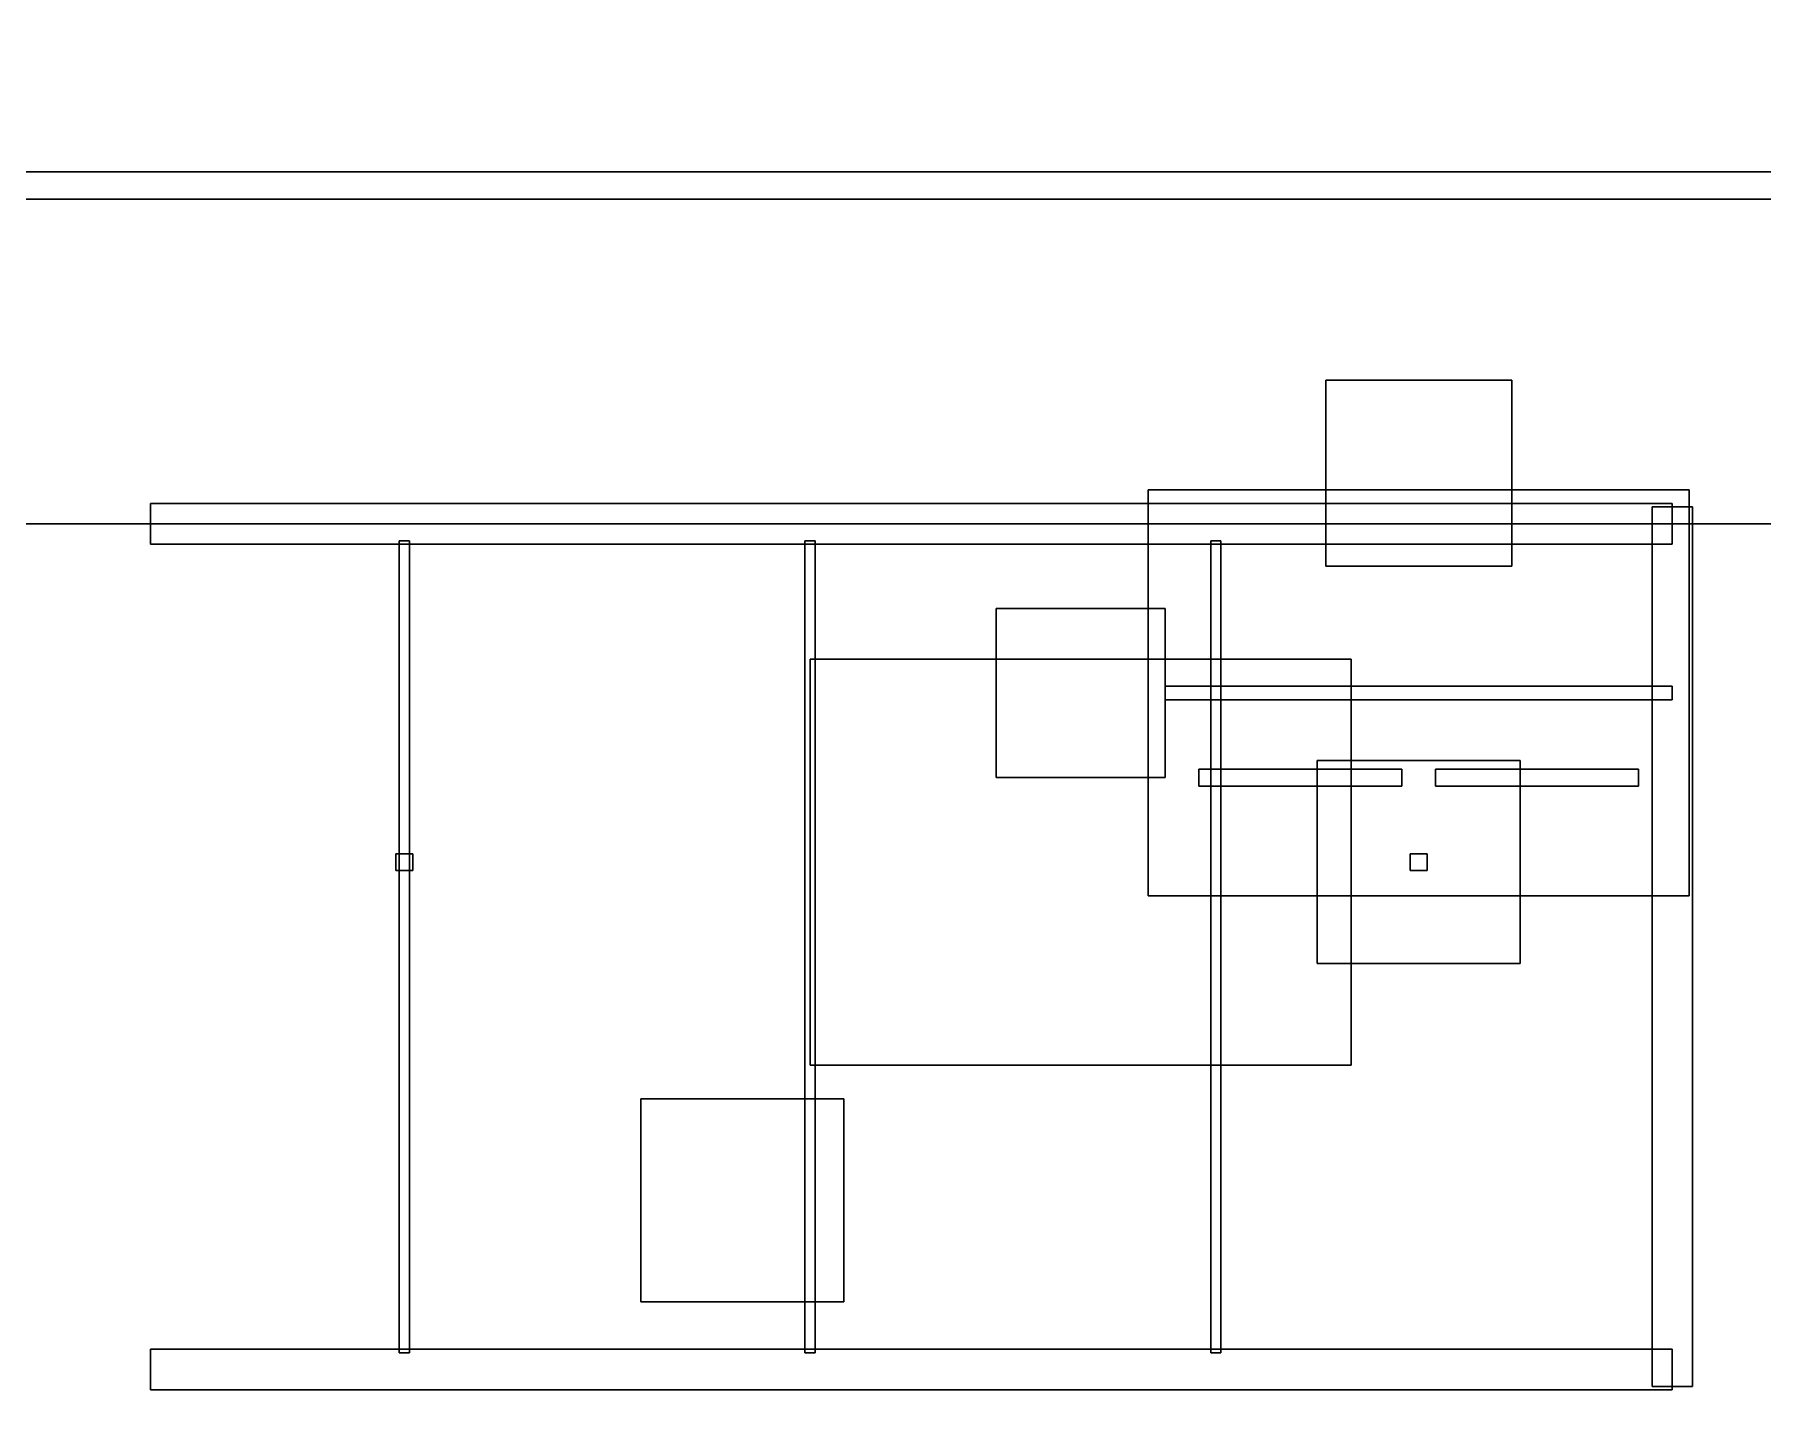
# Model space of a CAD drawing. Extents: x -17000 to 17000, y -13300 to 12090.
# Drawn here: x 1907 to 7016, y -8635 to -4554 of the extents above; entities that cross this region are included whole.
import ezdxf

# ---------------------------------------------------------------- set-up
doc = ezdxf.new("R2010")
doc.units = 0
for name, color, linetype in [('A-FURN', 30, 'CONTINUOUS'), ('A-WALL', 7, 'CONTINUOUS'), ('E-LITE', 2, 'CONTINUOUS'), ('F-SPRN', 1, 'CONTINUOUS'), ('M-DIFF', 7, 'CONTINUOUS'), ('S-SLAB', 8, 'CONTINUOUS')]:
    doc.layers.add(name, color=color, linetype=linetype)

msp = doc.modelspace()

# ---------------------------------------------------------------- linework, layer by layer
at = {"layer": 'A-FURN'}
for points in [[(5725, -6125, 12310), (6275, -6125, 12310), (6275, -5575, 12310), (5725, -5575, 12310)], [(6275, -6125, 11390), (5725, -6125, 11390), (5725, -5575, 11390), (6275, -5575, 11390)], [(5725, -5575, 11390), (5725, -5575, 12310), (6275, -5575, 12310), (6275, -5575, 11390)], [(5725, -6125, 11390), (5725, -6125, 12310), (5725, -5575, 12310), (5725, -5575, 11390)], [(5725, -6125, 16110), (6275, -6125, 16110), (6275, -5575, 16110), (5725, -5575, 16110)], [(6275, -6125, 15190), (5725, -6125, 15190), (5725, -5575, 15190), (6275, -5575, 15190)], [(5725, -5575, 15190), (5725, -5575, 16110), (6275, -5575, 16110), (6275, -5575, 15190)], [(5725, -6125, 15190), (5725, -6125, 16110), (5725, -5575, 16110), (5725, -5575, 15190)], [(6275, -6125, 11390), (6275, -5575, 11390), (6275, -5575, 12310), (6275, -6125, 12310)], [(6275, -6125, 15190), (6275, -5575, 15190), (6275, -5575, 16110), (6275, -6125, 16110)], [(5200, -7100, 12150), (6800, -7100, 12150), (6800, -5900, 12150), (5200, -5900, 12150)], [(6800, -7100, 11400), (5200, -7100, 11400), (5200, -5900, 11400), (6800, -5900, 11400)], [(5200, -5900, 11400), (5200, -5900, 12150), (6800, -5900, 12150), (6800, -5900, 11400)], [(5200, -7100, 11400), (5200, -7100, 12150), (5200, -5900, 12150), (5200, -5900, 11400)], [(5200, -7100, 15950), (6800, -7100, 15950), (6800, -5900, 15950), (5200, -5900, 15950)], [(6800, -7100, 15200), (5200, -7100, 15200), (5200, -5900, 15200), (6800, -5900, 15200)], [(5200, -5900, 15200), (5200, -5900, 15950), (6800, -5900, 15950), (6800, -5900, 15200)], [(5200, -7100, 15200), (5200, -7100, 15950), (5200, -5900, 15950), (5200, -5900, 15200)], [(6800, -7100, 11400), (6800, -5900, 11400), (6800, -5900, 12150), (6800, -7100, 12150)], [(6800, -7100, 15200), (6800, -5900, 15200), (6800, -5900, 15950), (6800, -7100, 15950)], [(5725, -6125, 11390), (6275, -6125, 11390), (6275, -6125, 12310), (5725, -6125, 12310)], [(5725, -6125, 15190), (6275, -6125, 15190), (6275, -6125, 16110), (5725, -6125, 16110)], [(4750, -6750, 4700), (5250, -6750, 4700), (5250, -6250, 4700), (4750, -6250, 4700)], [(5250, -6750, 3800), (4750, -6750, 3800), (4750, -6250, 3800), (5250, -6250, 3800)], [(4750, -6250, 3800), (4750, -6250, 4700), (5250, -6250, 4700), (5250, -6250, 3800)], [(4750, -6750, 3800), (4750, -6750, 4700), (4750, -6250, 4700), (4750, -6250, 3800)], [(4750, -6750, 8500), (5250, -6750, 8500), (5250, -6250, 8500), (4750, -6250, 8500)], [(5250, -6750, 7600), (4750, -6750, 7600), (4750, -6250, 7600), (5250, -6250, 7600)], [(4750, -6250, 7600), (4750, -6250, 8500), (5250, -6250, 8500), (5250, -6250, 7600)], [(4750, -6750, 7600), (4750, -6750, 8500), (4750, -6250, 8500), (4750, -6250, 7600)], [(4750, -6750, 19900), (5250, -6750, 19900), (5250, -6250, 19900), (4750, -6250, 19900)], [(5250, -6750, 19000), (4750, -6750, 19000), (4750, -6250, 19000), (5250, -6250, 19000)], [(4750, -6250, 19000), (4750, -6250, 19900), (5250, -6250, 19900), (5250, -6250, 19000)], [(4750, -6750, 19000), (4750, -6750, 19900), (4750, -6250, 19900), (4750, -6250, 19000)], [(5250, -6750, 3800), (5250, -6250, 3800), (5250, -6250, 4700), (5250, -6750, 4700)], [(5250, -6750, 7600), (5250, -6250, 7600), (5250, -6250, 8500), (5250, -6750, 8500)], [(5250, -6750, 19000), (5250, -6250, 19000), (5250, -6250, 19900), (5250, -6750, 19900)], [(4200, -7600, 4550), (5800, -7600, 4550), (5800, -6400, 4550), (4200, -6400, 4550)], [(5800, -7600, 3800), (4200, -7600, 3800), (4200, -6400, 3800), (5800, -6400, 3800)], [(4200, -6400, 3800), (4200, -6400, 4550), (5800, -6400, 4550), (5800, -6400, 3800)], [(4200, -7600, 3800), (4200, -7600, 4550), (4200, -6400, 4550), (4200, -6400, 3800)], [(4200, -7600, 8350), (5800, -7600, 8350), (5800, -6400, 8350), (4200, -6400, 8350)], [(5800, -7600, 7600), (4200, -7600, 7600), (4200, -6400, 7600), (5800, -6400, 7600)], [(4200, -6400, 7600), (4200, -6400, 8350), (5800, -6400, 8350), (5800, -6400, 7600)], [(4200, -7600, 7600), (4200, -7600, 8350), (4200, -6400, 8350), (4200, -6400, 7600)], [(4200, -7600, 19750), (5800, -7600, 19750), (5800, -6400, 19750), (4200, -6400, 19750)], [(5800, -7600, 19000), (4200, -7600, 19000), (4200, -6400, 19000), (5800, -6400, 19000)], [(4200, -6400, 19000), (4200, -6400, 19750), (5800, -6400, 19750), (5800, -6400, 19000)], [(4200, -7600, 19000), (4200, -7600, 19750), (4200, -6400, 19750), (4200, -6400, 19000)], [(5800, -7600, 3800), (5800, -6400, 3800), (5800, -6400, 4550), (5800, -7600, 4550)], [(5800, -7600, 7600), (5800, -6400, 7600), (5800, -6400, 8350), (5800, -7600, 8350)], [(5800, -7600, 19000), (5800, -6400, 19000), (5800, -6400, 19750), (5800, -7600, 19750)], [(5250, -6520, 12525), (6750, -6520, 12525), (6750, -6480, 12525), (5250, -6480, 12525)], [(6750, -6520, 12075), (5250, -6520, 12075), (5250, -6480, 12075), (6750, -6480, 12075)], [(5250, -6480, 12075), (5250, -6480, 12525), (6750, -6480, 12525), (6750, -6480, 12075)], [(5250, -6520, 12075), (5250, -6520, 12525), (5250, -6480, 12525), (5250, -6480, 12075)], [(5250, -6520, 16325), (6750, -6520, 16325), (6750, -6480, 16325), (5250, -6480, 16325)], [(6750, -6520, 15875), (5250, -6520, 15875), (5250, -6480, 15875), (6750, -6480, 15875)], [(5250, -6480, 15875), (5250, -6480, 16325), (6750, -6480, 16325), (6750, -6480, 15875)], [(5250, -6520, 15875), (5250, -6520, 16325), (5250, -6480, 16325), (5250, -6480, 15875)], [(6750, -6520, 12075), (6750, -6480, 12075), (6750, -6480, 12525), (6750, -6520, 12525)], [(6750, -6520, 15875), (6750, -6480, 15875), (6750, -6480, 16325), (6750, -6520, 16325)], [(5250, -6520, 12075), (6750, -6520, 12075), (6750, -6520, 12525), (5250, -6520, 12525)], [(5250, -6520, 15875), (6750, -6520, 15875), (6750, -6520, 16325), (5250, -6520, 16325)], [(5350, -6775, 12540), (5950, -6775, 12540), (5950, -6725, 12540), (5350, -6725, 12540)], [(5950, -6775, 12160), (5350, -6775, 12160), (5350, -6725, 12160), (5950, -6725, 12160)], [(5350, -6725, 12160), (5350, -6725, 12540), (5950, -6725, 12540), (5950, -6725, 12160)], [(5350, -6775, 12160), (5350, -6775, 12540), (5350, -6725, 12540), (5350, -6725, 12160)], [(5350, -6775, 16340), (5950, -6775, 16340), (5950, -6725, 16340), (5350, -6725, 16340)], [(5950, -6775, 15960), (5350, -6775, 15960), (5350, -6725, 15960), (5950, -6725, 15960)], [(5350, -6725, 15960), (5350, -6725, 16340), (5950, -6725, 16340), (5950, -6725, 15960)], [(5350, -6775, 15960), (5350, -6775, 16340), (5350, -6725, 16340), (5350, -6725, 15960)], [(5950, -6775, 12160), (5950, -6725, 12160), (5950, -6725, 12540), (5950, -6775, 12540)], [(5950, -6775, 15960), (5950, -6725, 15960), (5950, -6725, 16340), (5950, -6775, 16340)], [(6050, -6775, 12540), (6650, -6775, 12540), (6650, -6725, 12540), (6050, -6725, 12540)], [(6650, -6775, 12160), (6050, -6775, 12160), (6050, -6725, 12160), (6650, -6725, 12160)], [(6050, -6725, 12160), (6050, -6725, 12540), (6650, -6725, 12540), (6650, -6725, 12160)], [(6050, -6775, 12160), (6050, -6775, 12540), (6050, -6725, 12540), (6050, -6725, 12160)], [(6050, -6775, 16340), (6650, -6775, 16340), (6650, -6725, 16340), (6050, -6725, 16340)], [(6650, -6775, 15960), (6050, -6775, 15960), (6050, -6725, 15960), (6650, -6725, 15960)], [(6050, -6725, 15960), (6050, -6725, 16340), (6650, -6725, 16340), (6650, -6725, 15960)], [(6050, -6775, 15960), (6050, -6775, 16340), (6050, -6725, 16340), (6050, -6725, 15960)], [(6650, -6775, 12160), (6650, -6725, 12160), (6650, -6725, 12540), (6650, -6775, 12540)], [(6650, -6775, 15960), (6650, -6725, 15960), (6650, -6725, 16340), (6650, -6775, 16340)], [(4750, -6750, 3800), (5250, -6750, 3800), (5250, -6750, 4700), (4750, -6750, 4700)], [(4750, -6750, 7600), (5250, -6750, 7600), (5250, -6750, 8500), (4750, -6750, 8500)], [(4750, -6750, 19000), (5250, -6750, 19000), (5250, -6750, 19900), (4750, -6750, 19900)], [(5350, -6775, 12160), (5950, -6775, 12160), (5950, -6775, 12540), (5350, -6775, 12540)], [(5350, -6775, 15960), (5950, -6775, 15960), (5950, -6775, 16340), (5350, -6775, 16340)], [(6050, -6775, 12160), (6650, -6775, 12160), (6650, -6775, 12540), (6050, -6775, 12540)], [(6050, -6775, 15960), (6650, -6775, 15960), (6650, -6775, 16340), (6050, -6775, 16340)], [(5200, -7100, 11400), (6800, -7100, 11400), (6800, -7100, 12150), (5200, -7100, 12150)], [(5200, -7100, 15200), (6800, -7100, 15200), (6800, -7100, 15950), (5200, -7100, 15950)], [(4200, -7600, 3800), (5800, -7600, 3800), (5800, -7600, 4550), (4200, -7600, 4550)], [(4200, -7600, 7600), (5800, -7600, 7600), (5800, -7600, 8350), (4200, -7600, 8350)], [(4200, -7600, 19000), (5800, -7600, 19000), (5800, -7600, 19750), (4200, -7600, 19750)]]:
    msp.add_3dface(points, dxfattribs=at)
at = {"layer": 'A-WALL'}
for points in [[(-11000, -6000, 26000), (11000, -6000, 26000), (11000, 6000, 26000), (-11000, 6000, 26000)], [(11000, -6000, 22800), (-11000, -6000, 22800), (-11000, 6000, 22800), (11000, 6000, 22800)], [(2250, -6060, 3200), (6750, -6060, 3200), (6750, -5940, 3200), (2250, -5940, 3200)], [(6750, -6060), (2250, -6060), (2250, -5940), (6750, -5940)], [(2250, -5940), (2250, -5940, 3200), (6750, -5940, 3200), (6750, -5940)], [(2250, -6060), (2250, -6060, 3200), (2250, -5940, 3200), (2250, -5940)], [(2250, -6060, 7000), (6750, -6060, 7000), (6750, -5940, 7000), (2250, -5940, 7000)], [(6750, -6060, 3800), (2250, -6060, 3800), (2250, -5940, 3800), (6750, -5940, 3800)], [(2250, -5940, 3800), (2250, -5940, 7000), (6750, -5940, 7000), (6750, -5940, 3800)], [(2250, -6060, 3800), (2250, -6060, 7000), (2250, -5940, 7000), (2250, -5940, 3800)], [(2250, -6060, 10800), (6750, -6060, 10800), (6750, -5940, 10800), (2250, -5940, 10800)], [(6750, -6060, 7600), (2250, -6060, 7600), (2250, -5940, 7600), (6750, -5940, 7600)], [(2250, -5940, 7600), (2250, -5940, 10800), (6750, -5940, 10800), (6750, -5940, 7600)], [(2250, -6060, 7600), (2250, -6060, 10800), (2250, -5940, 10800), (2250, -5940, 7600)], [(2250, -6060, 14600), (6750, -6060, 14600), (6750, -5940, 14600), (2250, -5940, 14600)], [(6750, -6060, 11400), (2250, -6060, 11400), (2250, -5940, 11400), (6750, -5940, 11400)], [(2250, -5940, 11400), (2250, -5940, 14600), (6750, -5940, 14600), (6750, -5940, 11400)], [(2250, -6060, 11400), (2250, -6060, 14600), (2250, -5940, 14600), (2250, -5940, 11400)], [(2250, -6060, 18400), (6750, -6060, 18400), (6750, -5940, 18400), (2250, -5940, 18400)], [(6750, -6060, 15200), (2250, -6060, 15200), (2250, -5940, 15200), (6750, -5940, 15200)], [(2250, -5940, 15200), (2250, -5940, 18400), (6750, -5940, 18400), (6750, -5940, 15200)], [(2250, -6060, 15200), (2250, -6060, 18400), (2250, -5940, 18400), (2250, -5940, 15200)], [(2250, -6060, 22200), (6750, -6060, 22200), (6750, -5940, 22200), (2250, -5940, 22200)], [(6750, -6060, 19000), (2250, -6060, 19000), (2250, -5940, 19000), (6750, -5940, 19000)], [(2250, -5940, 19000), (2250, -5940, 22200), (6750, -5940, 22200), (6750, -5940, 19000)], [(2250, -6060, 19000), (2250, -6060, 22200), (2250, -5940, 22200), (2250, -5940, 19000)], [(2250, -6060, 26000), (6750, -6060, 26000), (6750, -5940, 26000), (2250, -5940, 26000)], [(6750, -6060, 22800), (2250, -6060, 22800), (2250, -5940, 22800), (6750, -5940, 22800)], [(2250, -5940, 22800), (2250, -5940, 26000), (6750, -5940, 26000), (6750, -5940, 22800)], [(2250, -6060, 22800), (2250, -6060, 26000), (2250, -5940, 26000), (2250, -5940, 22800)], [(6690, -8550, 3200), (6810, -8550, 3200), (6810, -5950, 3200), (6690, -5950, 3200)], [(6810, -8550), (6690, -8550), (6690, -5950), (6810, -5950)], [(6690, -5950), (6690, -5950, 3200), (6810, -5950, 3200), (6810, -5950)], [(6690, -8550), (6690, -8550, 3200), (6690, -5950, 3200), (6690, -5950)], [(6690, -8550, 7000), (6810, -8550, 7000), (6810, -5950, 7000), (6690, -5950, 7000)], [(6810, -8550, 3800), (6690, -8550, 3800), (6690, -5950, 3800), (6810, -5950, 3800)], [(6690, -5950, 3800), (6690, -5950, 7000), (6810, -5950, 7000), (6810, -5950, 3800)], [(6690, -8550, 3800), (6690, -8550, 7000), (6690, -5950, 7000), (6690, -5950, 3800)], [(6690, -8550, 10800), (6810, -8550, 10800), (6810, -5950, 10800), (6690, -5950, 10800)], [(6810, -8550, 7600), (6690, -8550, 7600), (6690, -5950, 7600), (6810, -5950, 7600)], [(6690, -5950, 7600), (6690, -5950, 10800), (6810, -5950, 10800), (6810, -5950, 7600)], [(6690, -8550, 7600), (6690, -8550, 10800), (6690, -5950, 10800), (6690, -5950, 7600)], [(6690, -8550, 14600), (6810, -8550, 14600), (6810, -5950, 14600), (6690, -5950, 14600)], [(6810, -8550, 11400), (6690, -8550, 11400), (6690, -5950, 11400), (6810, -5950, 11400)], [(6690, -5950, 11400), (6690, -5950, 14600), (6810, -5950, 14600), (6810, -5950, 11400)], [(6690, -8550, 11400), (6690, -8550, 14600), (6690, -5950, 14600), (6690, -5950, 11400)], [(6690, -8550, 18400), (6810, -8550, 18400), (6810, -5950, 18400), (6690, -5950, 18400)], [(6810, -8550, 15200), (6690, -8550, 15200), (6690, -5950, 15200), (6810, -5950, 15200)], [(6690, -5950, 15200), (6690, -5950, 18400), (6810, -5950, 18400), (6810, -5950, 15200)], [(6690, -8550, 15200), (6690, -8550, 18400), (6690, -5950, 18400), (6690, -5950, 15200)], [(6690, -8550, 22200), (6810, -8550, 22200), (6810, -5950, 22200), (6690, -5950, 22200)], [(6810, -8550, 19000), (6690, -8550, 19000), (6690, -5950, 19000), (6810, -5950, 19000)], [(6690, -5950, 19000), (6690, -5950, 22200), (6810, -5950, 22200), (6810, -5950, 19000)], [(6690, -8550, 19000), (6690, -8550, 22200), (6690, -5950, 22200), (6690, -5950, 19000)], [(6690, -8550, 26000), (6810, -8550, 26000), (6810, -5950, 26000), (6690, -5950, 26000)], [(6810, -8550, 22800), (6690, -8550, 22800), (6690, -5950, 22800), (6810, -5950, 22800)], [(6690, -5950, 22800), (6690, -5950, 26000), (6810, -5950, 26000), (6810, -5950, 22800)], [(6690, -8550, 22800), (6690, -8550, 26000), (6690, -5950, 26000), (6690, -5950, 22800)], [(6750, -6060), (6750, -5940), (6750, -5940, 3200), (6750, -6060, 3200)], [(6750, -6060, 3800), (6750, -5940, 3800), (6750, -5940, 7000), (6750, -6060, 7000)], [(6750, -6060, 7600), (6750, -5940, 7600), (6750, -5940, 10800), (6750, -6060, 10800)], [(6750, -6060, 11400), (6750, -5940, 11400), (6750, -5940, 14600), (6750, -6060, 14600)], [(6750, -6060, 15200), (6750, -5940, 15200), (6750, -5940, 18400), (6750, -6060, 18400)], [(6750, -6060, 19000), (6750, -5940, 19000), (6750, -5940, 22200), (6750, -6060, 22200)], [(6750, -6060, 22800), (6750, -5940, 22800), (6750, -5940, 26000), (6750, -6060, 26000)], [(6810, -8550), (6810, -5950), (6810, -5950, 3200), (6810, -8550, 3200)], [(6810, -8550, 3800), (6810, -5950, 3800), (6810, -5950, 7000), (6810, -8550, 7000)], [(6810, -8550, 7600), (6810, -5950, 7600), (6810, -5950, 10800), (6810, -8550, 10800)], [(6810, -8550, 11400), (6810, -5950, 11400), (6810, -5950, 14600), (6810, -8550, 14600)], [(6810, -8550, 15200), (6810, -5950, 15200), (6810, -5950, 18400), (6810, -8550, 18400)], [(6810, -8550, 19000), (6810, -5950, 19000), (6810, -5950, 22200), (6810, -8550, 22200)], [(6810, -8550, 22800), (6810, -5950, 22800), (6810, -5950, 26000), (6810, -8550, 26000)], [(-11000, -6000, 22800), (11000, -6000, 22800), (11000, -6000, 26000), (-11000, -6000, 26000)], [(2250, -6060), (6750, -6060), (6750, -6060, 3200), (2250, -6060, 3200)], [(2250, -6060, 3800), (6750, -6060, 3800), (6750, -6060, 7000), (2250, -6060, 7000)], [(2250, -6060, 7600), (6750, -6060, 7600), (6750, -6060, 10800), (2250, -6060, 10800)], [(2250, -6060, 11400), (6750, -6060, 11400), (6750, -6060, 14600), (2250, -6060, 14600)], [(2250, -6060, 15200), (6750, -6060, 15200), (6750, -6060, 18400), (2250, -6060, 18400)], [(2250, -6060, 19000), (6750, -6060, 19000), (6750, -6060, 22200), (2250, -6060, 22200)], [(2250, -6060, 22800), (6750, -6060, 22800), (6750, -6060, 26000), (2250, -6060, 26000)], [(2985, -8450, 2150), (3015, -8450, 2150), (3015, -6050, 2150), (2985, -6050, 2150)], [(3015, -8450, 50), (2985, -8450, 50), (2985, -6050, 50), (3015, -6050, 50)], [(2985, -6050, 50), (2985, -6050, 2150), (3015, -6050, 2150), (3015, -6050, 50)], [(2985, -8450, 50), (2985, -8450, 2150), (2985, -6050, 2150), (2985, -6050, 50)], [(2985, -8450, 5950), (3015, -8450, 5950), (3015, -6050, 5950), (2985, -6050, 5950)], [(3015, -8450, 3850), (2985, -8450, 3850), (2985, -6050, 3850), (3015, -6050, 3850)], [(2985, -6050, 3850), (2985, -6050, 5950), (3015, -6050, 5950), (3015, -6050, 3850)], [(2985, -8450, 3850), (2985, -8450, 5950), (2985, -6050, 5950), (2985, -6050, 3850)], [(2985, -8450, 9750), (3015, -8450, 9750), (3015, -6050, 9750), (2985, -6050, 9750)], [(3015, -8450, 7650), (2985, -8450, 7650), (2985, -6050, 7650), (3015, -6050, 7650)], [(2985, -6050, 7650), (2985, -6050, 9750), (3015, -6050, 9750), (3015, -6050, 7650)], [(2985, -8450, 7650), (2985, -8450, 9750), (2985, -6050, 9750), (2985, -6050, 7650)], [(2985, -8450, 13550), (3015, -8450, 13550), (3015, -6050, 13550), (2985, -6050, 13550)], [(3015, -8450, 11450), (2985, -8450, 11450), (2985, -6050, 11450), (3015, -6050, 11450)], [(2985, -6050, 11450), (2985, -6050, 13550), (3015, -6050, 13550), (3015, -6050, 11450)], [(2985, -8450, 11450), (2985, -8450, 13550), (2985, -6050, 13550), (2985, -6050, 11450)], [(2985, -8450, 17350), (3015, -8450, 17350), (3015, -6050, 17350), (2985, -6050, 17350)], [(3015, -8450, 15250), (2985, -8450, 15250), (2985, -6050, 15250), (3015, -6050, 15250)], [(2985, -6050, 15250), (2985, -6050, 17350), (3015, -6050, 17350), (3015, -6050, 15250)], [(2985, -8450, 15250), (2985, -8450, 17350), (2985, -6050, 17350), (2985, -6050, 15250)], [(2985, -8450, 21150), (3015, -8450, 21150), (3015, -6050, 21150), (2985, -6050, 21150)], [(3015, -8450, 19050), (2985, -8450, 19050), (2985, -6050, 19050), (3015, -6050, 19050)], [(2985, -6050, 19050), (2985, -6050, 21150), (3015, -6050, 21150), (3015, -6050, 19050)], [(2985, -8450, 19050), (2985, -8450, 21150), (2985, -6050, 21150), (2985, -6050, 19050)], [(2985, -8450, 24950), (3015, -8450, 24950), (3015, -6050, 24950), (2985, -6050, 24950)], [(3015, -8450, 22850), (2985, -8450, 22850), (2985, -6050, 22850), (3015, -6050, 22850)], [(2985, -6050, 22850), (2985, -6050, 24950), (3015, -6050, 24950), (3015, -6050, 22850)], [(2985, -8450, 22850), (2985, -8450, 24950), (2985, -6050, 24950), (2985, -6050, 22850)], [(3015, -8450, 50), (3015, -6050, 50), (3015, -6050, 2150), (3015, -8450, 2150)], [(3015, -8450, 3850), (3015, -6050, 3850), (3015, -6050, 5950), (3015, -8450, 5950)], [(3015, -8450, 7650), (3015, -6050, 7650), (3015, -6050, 9750), (3015, -8450, 9750)], [(3015, -8450, 11450), (3015, -6050, 11450), (3015, -6050, 13550), (3015, -8450, 13550)], [(3015, -8450, 15250), (3015, -6050, 15250), (3015, -6050, 17350), (3015, -8450, 17350)], [(3015, -8450, 19050), (3015, -6050, 19050), (3015, -6050, 21150), (3015, -8450, 21150)], [(3015, -8450, 22850), (3015, -6050, 22850), (3015, -6050, 24950), (3015, -8450, 24950)], [(4185, -8450, 2150), (4215, -8450, 2150), (4215, -6050, 2150), (4185, -6050, 2150)], [(4215, -8450, 50), (4185, -8450, 50), (4185, -6050, 50), (4215, -6050, 50)], [(4185, -6050, 50), (4185, -6050, 2150), (4215, -6050, 2150), (4215, -6050, 50)], [(4185, -8450, 50), (4185, -8450, 2150), (4185, -6050, 2150), (4185, -6050, 50)], [(4185, -8450, 5950), (4215, -8450, 5950), (4215, -6050, 5950), (4185, -6050, 5950)], [(4215, -8450, 3850), (4185, -8450, 3850), (4185, -6050, 3850), (4215, -6050, 3850)], [(4185, -6050, 3850), (4185, -6050, 5950), (4215, -6050, 5950), (4215, -6050, 3850)], [(4185, -8450, 3850), (4185, -8450, 5950), (4185, -6050, 5950), (4185, -6050, 3850)], [(4185, -8450, 9750), (4215, -8450, 9750), (4215, -6050, 9750), (4185, -6050, 9750)], [(4215, -8450, 7650), (4185, -8450, 7650), (4185, -6050, 7650), (4215, -6050, 7650)], [(4185, -6050, 7650), (4185, -6050, 9750), (4215, -6050, 9750), (4215, -6050, 7650)], [(4185, -8450, 7650), (4185, -8450, 9750), (4185, -6050, 9750), (4185, -6050, 7650)], [(4185, -8450, 13550), (4215, -8450, 13550), (4215, -6050, 13550), (4185, -6050, 13550)], [(4215, -8450, 11450), (4185, -8450, 11450), (4185, -6050, 11450), (4215, -6050, 11450)], [(4185, -6050, 11450), (4185, -6050, 13550), (4215, -6050, 13550), (4215, -6050, 11450)], [(4185, -8450, 11450), (4185, -8450, 13550), (4185, -6050, 13550), (4185, -6050, 11450)], [(4185, -8450, 17350), (4215, -8450, 17350), (4215, -6050, 17350), (4185, -6050, 17350)], [(4215, -8450, 15250), (4185, -8450, 15250), (4185, -6050, 15250), (4215, -6050, 15250)], [(4185, -6050, 15250), (4185, -6050, 17350), (4215, -6050, 17350), (4215, -6050, 15250)], [(4185, -8450, 15250), (4185, -8450, 17350), (4185, -6050, 17350), (4185, -6050, 15250)], [(4185, -8450, 21150), (4215, -8450, 21150), (4215, -6050, 21150), (4185, -6050, 21150)], [(4215, -8450, 19050), (4185, -8450, 19050), (4185, -6050, 19050), (4215, -6050, 19050)], [(4185, -6050, 19050), (4185, -6050, 21150), (4215, -6050, 21150), (4215, -6050, 19050)], [(4185, -8450, 19050), (4185, -8450, 21150), (4185, -6050, 21150), (4185, -6050, 19050)], [(4185, -8450, 24950), (4215, -8450, 24950), (4215, -6050, 24950), (4185, -6050, 24950)], [(4215, -8450, 22850), (4185, -8450, 22850), (4185, -6050, 22850), (4215, -6050, 22850)], [(4185, -6050, 22850), (4185, -6050, 24950), (4215, -6050, 24950), (4215, -6050, 22850)], [(4185, -8450, 22850), (4185, -8450, 24950), (4185, -6050, 24950), (4185, -6050, 22850)], [(4215, -8450, 50), (4215, -6050, 50), (4215, -6050, 2150), (4215, -8450, 2150)], [(4215, -8450, 3850), (4215, -6050, 3850), (4215, -6050, 5950), (4215, -8450, 5950)], [(4215, -8450, 7650), (4215, -6050, 7650), (4215, -6050, 9750), (4215, -8450, 9750)], [(4215, -8450, 11450), (4215, -6050, 11450), (4215, -6050, 13550), (4215, -8450, 13550)], [(4215, -8450, 15250), (4215, -6050, 15250), (4215, -6050, 17350), (4215, -8450, 17350)], [(4215, -8450, 19050), (4215, -6050, 19050), (4215, -6050, 21150), (4215, -8450, 21150)], [(4215, -8450, 22850), (4215, -6050, 22850), (4215, -6050, 24950), (4215, -8450, 24950)], [(5385, -8450, 2150), (5415, -8450, 2150), (5415, -6050, 2150), (5385, -6050, 2150)], [(5415, -8450, 50), (5385, -8450, 50), (5385, -6050, 50), (5415, -6050, 50)], [(5385, -6050, 50), (5385, -6050, 2150), (5415, -6050, 2150), (5415, -6050, 50)], [(5385, -8450, 50), (5385, -8450, 2150), (5385, -6050, 2150), (5385, -6050, 50)], [(5385, -8450, 5950), (5415, -8450, 5950), (5415, -6050, 5950), (5385, -6050, 5950)], [(5415, -8450, 3850), (5385, -8450, 3850), (5385, -6050, 3850), (5415, -6050, 3850)], [(5385, -6050, 3850), (5385, -6050, 5950), (5415, -6050, 5950), (5415, -6050, 3850)], [(5385, -8450, 3850), (5385, -8450, 5950), (5385, -6050, 5950), (5385, -6050, 3850)], [(5385, -8450, 9750), (5415, -8450, 9750), (5415, -6050, 9750), (5385, -6050, 9750)], [(5415, -8450, 7650), (5385, -8450, 7650), (5385, -6050, 7650), (5415, -6050, 7650)], [(5385, -6050, 7650), (5385, -6050, 9750), (5415, -6050, 9750), (5415, -6050, 7650)], [(5385, -8450, 7650), (5385, -8450, 9750), (5385, -6050, 9750), (5385, -6050, 7650)], [(5385, -8450, 13550), (5415, -8450, 13550), (5415, -6050, 13550), (5385, -6050, 13550)], [(5415, -8450, 11450), (5385, -8450, 11450), (5385, -6050, 11450), (5415, -6050, 11450)], [(5385, -6050, 11450), (5385, -6050, 13550), (5415, -6050, 13550), (5415, -6050, 11450)], [(5385, -8450, 11450), (5385, -8450, 13550), (5385, -6050, 13550), (5385, -6050, 11450)], [(5385, -8450, 17350), (5415, -8450, 17350), (5415, -6050, 17350), (5385, -6050, 17350)], [(5415, -8450, 15250), (5385, -8450, 15250), (5385, -6050, 15250), (5415, -6050, 15250)], [(5385, -6050, 15250), (5385, -6050, 17350), (5415, -6050, 17350), (5415, -6050, 15250)], [(5385, -8450, 15250), (5385, -8450, 17350), (5385, -6050, 17350), (5385, -6050, 15250)], [(5385, -8450, 21150), (5415, -8450, 21150), (5415, -6050, 21150), (5385, -6050, 21150)], [(5415, -8450, 19050), (5385, -8450, 19050), (5385, -6050, 19050), (5415, -6050, 19050)], [(5385, -6050, 19050), (5385, -6050, 21150), (5415, -6050, 21150), (5415, -6050, 19050)], [(5385, -8450, 19050), (5385, -8450, 21150), (5385, -6050, 21150), (5385, -6050, 19050)], [(5385, -8450, 24950), (5415, -8450, 24950), (5415, -6050, 24950), (5385, -6050, 24950)], [(5415, -8450, 22850), (5385, -8450, 22850), (5385, -6050, 22850), (5415, -6050, 22850)], [(5385, -6050, 22850), (5385, -6050, 24950), (5415, -6050, 24950), (5415, -6050, 22850)], [(5385, -8450, 22850), (5385, -8450, 24950), (5385, -6050, 24950), (5385, -6050, 22850)], [(5415, -8450, 50), (5415, -6050, 50), (5415, -6050, 2150), (5415, -8450, 2150)], [(5415, -8450, 3850), (5415, -6050, 3850), (5415, -6050, 5950), (5415, -8450, 5950)], [(5415, -8450, 7650), (5415, -6050, 7650), (5415, -6050, 9750), (5415, -8450, 9750)], [(5415, -8450, 11450), (5415, -6050, 11450), (5415, -6050, 13550), (5415, -8450, 13550)], [(5415, -8450, 15250), (5415, -6050, 15250), (5415, -6050, 17350), (5415, -8450, 17350)], [(5415, -8450, 19050), (5415, -6050, 19050), (5415, -6050, 21150), (5415, -8450, 21150)], [(5415, -8450, 22850), (5415, -6050, 22850), (5415, -6050, 24950), (5415, -8450, 24950)], [(2250, -8560, 3200), (6750, -8560, 3200), (6750, -8440, 3200), (2250, -8440, 3200)], [(6750, -8560), (2250, -8560), (2250, -8440), (6750, -8440)], [(2250, -8440), (2250, -8440, 3200), (6750, -8440, 3200), (6750, -8440)], [(2250, -8560), (2250, -8560, 3200), (2250, -8440, 3200), (2250, -8440)], [(2250, -8560, 7000), (6750, -8560, 7000), (6750, -8440, 7000), (2250, -8440, 7000)], [(6750, -8560, 3800), (2250, -8560, 3800), (2250, -8440, 3800), (6750, -8440, 3800)], [(2250, -8440, 3800), (2250, -8440, 7000), (6750, -8440, 7000), (6750, -8440, 3800)], [(2250, -8560, 3800), (2250, -8560, 7000), (2250, -8440, 7000), (2250, -8440, 3800)], [(2250, -8560, 10800), (6750, -8560, 10800), (6750, -8440, 10800), (2250, -8440, 10800)], [(6750, -8560, 7600), (2250, -8560, 7600), (2250, -8440, 7600), (6750, -8440, 7600)], [(2250, -8440, 7600), (2250, -8440, 10800), (6750, -8440, 10800), (6750, -8440, 7600)], [(2250, -8560, 7600), (2250, -8560, 10800), (2250, -8440, 10800), (2250, -8440, 7600)], [(2250, -8560, 14600), (6750, -8560, 14600), (6750, -8440, 14600), (2250, -8440, 14600)], [(6750, -8560, 11400), (2250, -8560, 11400), (2250, -8440, 11400), (6750, -8440, 11400)], [(2250, -8440, 11400), (2250, -8440, 14600), (6750, -8440, 14600), (6750, -8440, 11400)], [(2250, -8560, 11400), (2250, -8560, 14600), (2250, -8440, 14600), (2250, -8440, 11400)], [(2250, -8560, 18400), (6750, -8560, 18400), (6750, -8440, 18400), (2250, -8440, 18400)], [(6750, -8560, 15200), (2250, -8560, 15200), (2250, -8440, 15200), (6750, -8440, 15200)], [(2250, -8440, 15200), (2250, -8440, 18400), (6750, -8440, 18400), (6750, -8440, 15200)], [(2250, -8560, 15200), (2250, -8560, 18400), (2250, -8440, 18400), (2250, -8440, 15200)], [(2250, -8560, 22200), (6750, -8560, 22200), (6750, -8440, 22200), (2250, -8440, 22200)], [(6750, -8560, 19000), (2250, -8560, 19000), (2250, -8440, 19000), (6750, -8440, 19000)], [(2250, -8440, 19000), (2250, -8440, 22200), (6750, -8440, 22200), (6750, -8440, 19000)], [(2250, -8560, 19000), (2250, -8560, 22200), (2250, -8440, 22200), (2250, -8440, 19000)], [(2250, -8560, 26000), (6750, -8560, 26000), (6750, -8440, 26000), (2250, -8440, 26000)], [(6750, -8560, 22800), (2250, -8560, 22800), (2250, -8440, 22800), (6750, -8440, 22800)], [(2250, -8440, 22800), (2250, -8440, 26000), (6750, -8440, 26000), (6750, -8440, 22800)], [(2250, -8560, 22800), (2250, -8560, 26000), (2250, -8440, 26000), (2250, -8440, 22800)], [(2985, -8450, 50), (3015, -8450, 50), (3015, -8450, 2150), (2985, -8450, 2150)], [(2985, -8450, 3850), (3015, -8450, 3850), (3015, -8450, 5950), (2985, -8450, 5950)], [(2985, -8450, 7650), (3015, -8450, 7650), (3015, -8450, 9750), (2985, -8450, 9750)], [(2985, -8450, 11450), (3015, -8450, 11450), (3015, -8450, 13550), (2985, -8450, 13550)], [(2985, -8450, 15250), (3015, -8450, 15250), (3015, -8450, 17350), (2985, -8450, 17350)], [(2985, -8450, 19050), (3015, -8450, 19050), (3015, -8450, 21150), (2985, -8450, 21150)], [(2985, -8450, 22850), (3015, -8450, 22850), (3015, -8450, 24950), (2985, -8450, 24950)], [(4185, -8450, 50), (4215, -8450, 50), (4215, -8450, 2150), (4185, -8450, 2150)], [(4185, -8450, 3850), (4215, -8450, 3850), (4215, -8450, 5950), (4185, -8450, 5950)], [(4185, -8450, 7650), (4215, -8450, 7650), (4215, -8450, 9750), (4185, -8450, 9750)], [(4185, -8450, 11450), (4215, -8450, 11450), (4215, -8450, 13550), (4185, -8450, 13550)], [(4185, -8450, 15250), (4215, -8450, 15250), (4215, -8450, 17350), (4185, -8450, 17350)], [(4185, -8450, 19050), (4215, -8450, 19050), (4215, -8450, 21150), (4185, -8450, 21150)], [(4185, -8450, 22850), (4215, -8450, 22850), (4215, -8450, 24950), (4185, -8450, 24950)], [(5385, -8450, 50), (5415, -8450, 50), (5415, -8450, 2150), (5385, -8450, 2150)], [(5385, -8450, 3850), (5415, -8450, 3850), (5415, -8450, 5950), (5385, -8450, 5950)], [(5385, -8450, 7650), (5415, -8450, 7650), (5415, -8450, 9750), (5385, -8450, 9750)], [(5385, -8450, 11450), (5415, -8450, 11450), (5415, -8450, 13550), (5385, -8450, 13550)], [(5385, -8450, 15250), (5415, -8450, 15250), (5415, -8450, 17350), (5385, -8450, 17350)], [(5385, -8450, 19050), (5415, -8450, 19050), (5415, -8450, 21150), (5385, -8450, 21150)], [(5385, -8450, 22850), (5415, -8450, 22850), (5415, -8450, 24950), (5385, -8450, 24950)], [(6750, -8560), (6750, -8440), (6750, -8440, 3200), (6750, -8560, 3200)], [(6750, -8560, 3800), (6750, -8440, 3800), (6750, -8440, 7000), (6750, -8560, 7000)], [(6750, -8560, 7600), (6750, -8440, 7600), (6750, -8440, 10800), (6750, -8560, 10800)], [(6750, -8560, 11400), (6750, -8440, 11400), (6750, -8440, 14600), (6750, -8560, 14600)], [(6750, -8560, 15200), (6750, -8440, 15200), (6750, -8440, 18400), (6750, -8560, 18400)], [(6750, -8560, 19000), (6750, -8440, 19000), (6750, -8440, 22200), (6750, -8560, 22200)], [(6750, -8560, 22800), (6750, -8440, 22800), (6750, -8440, 26000), (6750, -8560, 26000)], [(2250, -8560), (6750, -8560), (6750, -8560, 3200), (2250, -8560, 3200)], [(2250, -8560, 3800), (6750, -8560, 3800), (6750, -8560, 7000), (2250, -8560, 7000)], [(2250, -8560, 7600), (6750, -8560, 7600), (6750, -8560, 10800), (2250, -8560, 10800)], [(2250, -8560, 11400), (6750, -8560, 11400), (6750, -8560, 14600), (2250, -8560, 14600)], [(2250, -8560, 15200), (6750, -8560, 15200), (6750, -8560, 18400), (2250, -8560, 18400)], [(2250, -8560, 19000), (6750, -8560, 19000), (6750, -8560, 22200), (2250, -8560, 22200)], [(2250, -8560, 22800), (6750, -8560, 22800), (6750, -8560, 26000), (2250, -8560, 26000)], [(6690, -8550), (6810, -8550), (6810, -8550, 3200), (6690, -8550, 3200)], [(6690, -8550, 3800), (6810, -8550, 3800), (6810, -8550, 7000), (6690, -8550, 7000)], [(6690, -8550, 7600), (6810, -8550, 7600), (6810, -8550, 10800), (6690, -8550, 10800)], [(6690, -8550, 11400), (6810, -8550, 11400), (6810, -8550, 14600), (6690, -8550, 14600)], [(6690, -8550, 15200), (6810, -8550, 15200), (6810, -8550, 18400), (6690, -8550, 18400)], [(6690, -8550, 19000), (6810, -8550, 19000), (6810, -8550, 22200), (6690, -8550, 22200)], [(6690, -8550, 22800), (6810, -8550, 22800), (6810, -8550, 26000), (6690, -8550, 26000)]]:
    msp.add_3dface(points, dxfattribs=at)
at = {"layer": 'E-LITE'}
for points in [[(3700, -8300, 14120), (4300, -8300, 14120), (4300, -7700, 14120), (3700, -7700, 14120)], [(4300, -8300, 14080), (3700, -8300, 14080), (3700, -7700, 14080), (4300, -7700, 14080)], [(3700, -7700, 14080), (3700, -7700, 14120), (4300, -7700, 14120), (4300, -7700, 14080)], [(3700, -8300, 14080), (3700, -8300, 14120), (3700, -7700, 14120), (3700, -7700, 14080)], [(3700, -8300, 17920), (4300, -8300, 17920), (4300, -7700, 17920), (3700, -7700, 17920)], [(4300, -8300, 17880), (3700, -8300, 17880), (3700, -7700, 17880), (4300, -7700, 17880)], [(3700, -7700, 17880), (3700, -7700, 17920), (4300, -7700, 17920), (4300, -7700, 17880)], [(3700, -8300, 17880), (3700, -8300, 17920), (3700, -7700, 17920), (3700, -7700, 17880)], [(4300, -8300, 14080), (4300, -7700, 14080), (4300, -7700, 14120), (4300, -8300, 14120)], [(4300, -8300, 17880), (4300, -7700, 17880), (4300, -7700, 17920), (4300, -8300, 17920)], [(3700, -8300, 14080), (4300, -8300, 14080), (4300, -8300, 14120), (3700, -8300, 14120)], [(3700, -8300, 17880), (4300, -8300, 17880), (4300, -8300, 17920), (3700, -8300, 17920)]]:
    msp.add_3dface(points, dxfattribs=at)
at = {"layer": 'F-SPRN'}
for points in [[(-15000, -5040, 14790), (15000, -5040, 14790), (15000, -4960, 14790), (-15000, -4960, 14790)], [(15000, -5040, 14710), (-15000, -5040, 14710), (-15000, -4960, 14710), (15000, -4960, 14710)], [(-15000, -4960, 14710), (-15000, -4960, 14790), (15000, -4960, 14790), (15000, -4960, 14710)], [(-15000, -5040, 18590), (15000, -5040, 18590), (15000, -4960, 18590), (-15000, -4960, 18590)], [(15000, -5040, 18510), (-15000, -5040, 18510), (-15000, -4960, 18510), (15000, -4960, 18510)], [(-15000, -4960, 18510), (-15000, -4960, 18590), (15000, -4960, 18590), (15000, -4960, 18510)], [(-15000, -5040, 14710), (15000, -5040, 14710), (15000, -5040, 14790), (-15000, -5040, 14790)], [(-15000, -5040, 18510), (15000, -5040, 18510), (15000, -5040, 18590), (-15000, -5040, 18590)], [(2975, -7025, 14725), (3025, -7025, 14725), (3025, -6975, 14725), (2975, -6975, 14725)], [(3025, -7025, 14575), (2975, -7025, 14575), (2975, -6975, 14575), (3025, -6975, 14575)], [(2975, -6975, 14575), (2975, -6975, 14725), (3025, -6975, 14725), (3025, -6975, 14575)], [(2975, -7025, 14575), (2975, -7025, 14725), (2975, -6975, 14725), (2975, -6975, 14575)], [(2975, -7025, 18525), (3025, -7025, 18525), (3025, -6975, 18525), (2975, -6975, 18525)], [(3025, -7025, 18375), (2975, -7025, 18375), (2975, -6975, 18375), (3025, -6975, 18375)], [(2975, -6975, 18375), (2975, -6975, 18525), (3025, -6975, 18525), (3025, -6975, 18375)], [(2975, -7025, 18375), (2975, -7025, 18525), (2975, -6975, 18525), (2975, -6975, 18375)], [(3025, -7025, 14575), (3025, -6975, 14575), (3025, -6975, 14725), (3025, -7025, 14725)], [(3025, -7025, 18375), (3025, -6975, 18375), (3025, -6975, 18525), (3025, -7025, 18525)], [(5975, -7025, 14725), (6025, -7025, 14725), (6025, -6975, 14725), (5975, -6975, 14725)], [(6025, -7025, 14575), (5975, -7025, 14575), (5975, -6975, 14575), (6025, -6975, 14575)], [(5975, -6975, 14575), (5975, -6975, 14725), (6025, -6975, 14725), (6025, -6975, 14575)], [(5975, -7025, 14575), (5975, -7025, 14725), (5975, -6975, 14725), (5975, -6975, 14575)], [(5975, -7025, 18525), (6025, -7025, 18525), (6025, -6975, 18525), (5975, -6975, 18525)], [(6025, -7025, 18375), (5975, -7025, 18375), (5975, -6975, 18375), (6025, -6975, 18375)], [(5975, -6975, 18375), (5975, -6975, 18525), (6025, -6975, 18525), (6025, -6975, 18375)], [(5975, -7025, 18375), (5975, -7025, 18525), (5975, -6975, 18525), (5975, -6975, 18375)], [(6025, -7025, 14575), (6025, -6975, 14575), (6025, -6975, 14725), (6025, -7025, 14725)], [(6025, -7025, 18375), (6025, -6975, 18375), (6025, -6975, 18525), (6025, -7025, 18525)], [(2975, -7025, 14575), (3025, -7025, 14575), (3025, -7025, 14725), (2975, -7025, 14725)], [(2975, -7025, 18375), (3025, -7025, 18375), (3025, -7025, 18525), (2975, -7025, 18525)], [(5975, -7025, 14575), (6025, -7025, 14575), (6025, -7025, 14725), (5975, -7025, 14725)], [(5975, -7025, 18375), (6025, -7025, 18375), (6025, -7025, 18525), (5975, -7025, 18525)]]:
    msp.add_3dface(points, dxfattribs=at)
at = {"layer": 'M-DIFF'}
for points in [[(5700, -7300, 14190), (6300, -7300, 14190), (6300, -6700, 14190), (5700, -6700, 14190)], [(6300, -7300, 14110), (5700, -7300, 14110), (5700, -6700, 14110), (6300, -6700, 14110)], [(5700, -6700, 14110), (5700, -6700, 14190), (6300, -6700, 14190), (6300, -6700, 14110)], [(5700, -7300, 14110), (5700, -7300, 14190), (5700, -6700, 14190), (5700, -6700, 14110)], [(5700, -7300, 17990), (6300, -7300, 17990), (6300, -6700, 17990), (5700, -6700, 17990)], [(6300, -7300, 17910), (5700, -7300, 17910), (5700, -6700, 17910), (6300, -6700, 17910)], [(5700, -6700, 17910), (5700, -6700, 17990), (6300, -6700, 17990), (6300, -6700, 17910)], [(5700, -7300, 17910), (5700, -7300, 17990), (5700, -6700, 17990), (5700, -6700, 17910)], [(6300, -7300, 14110), (6300, -6700, 14110), (6300, -6700, 14190), (6300, -7300, 14190)], [(6300, -7300, 17910), (6300, -6700, 17910), (6300, -6700, 17990), (6300, -7300, 17990)], [(5700, -7300, 14110), (6300, -7300, 14110), (6300, -7300, 14190), (5700, -7300, 14190)], [(5700, -7300, 17910), (6300, -7300, 17910), (6300, -7300, 17990), (5700, -7300, 17990)]]:
    msp.add_3dface(points, dxfattribs=at)
at = {"layer": 'S-SLAB'}
for points in [[(-17000, -12000, 350), (17000, -12000, 350), (17000, 12000, 350), (-17000, 12000, 350)], [(17000, -12000), (-17000, -12000), (-17000, 12000), (17000, 12000)], [(-17000, -12000, 4150), (17000, -12000, 4150), (17000, 12000, 4150), (-17000, 12000, 4150)], [(17000, -12000, 3800), (-17000, -12000, 3800), (-17000, 12000, 3800), (17000, 12000, 3800)], [(-17000, -12000, 7950), (17000, -12000, 7950), (17000, 12000, 7950), (-17000, 12000, 7950)], [(17000, -12000, 7600), (-17000, -12000, 7600), (-17000, 12000, 7600), (17000, 12000, 7600)], [(-17000, -12000, 11750), (17000, -12000, 11750), (17000, 12000, 11750), (-17000, 12000, 11750)], [(17000, -12000, 11400), (-17000, -12000, 11400), (-17000, 12000, 11400), (17000, 12000, 11400)], [(-17000, -12000, 15550), (17000, -12000, 15550), (17000, 12000, 15550), (-17000, 12000, 15550)], [(17000, -12000, 15200), (-17000, -12000, 15200), (-17000, 12000, 15200), (17000, 12000, 15200)], [(-17000, -12000, 19350), (17000, -12000, 19350), (17000, 12000, 19350), (-17000, 12000, 19350)], [(17000, -12000, 19000), (-17000, -12000, 19000), (-17000, 12000, 19000), (17000, 12000, 19000)], [(-17000, -12000, 23150), (17000, -12000, 23150), (17000, 12000, 23150), (-17000, 12000, 23150)], [(17000, -12000, 22800), (-17000, -12000, 22800), (-17000, 12000, 22800), (17000, 12000, 22800)]]:
    msp.add_3dface(points, dxfattribs=at)

doc.saveas('drawing.dxf')
